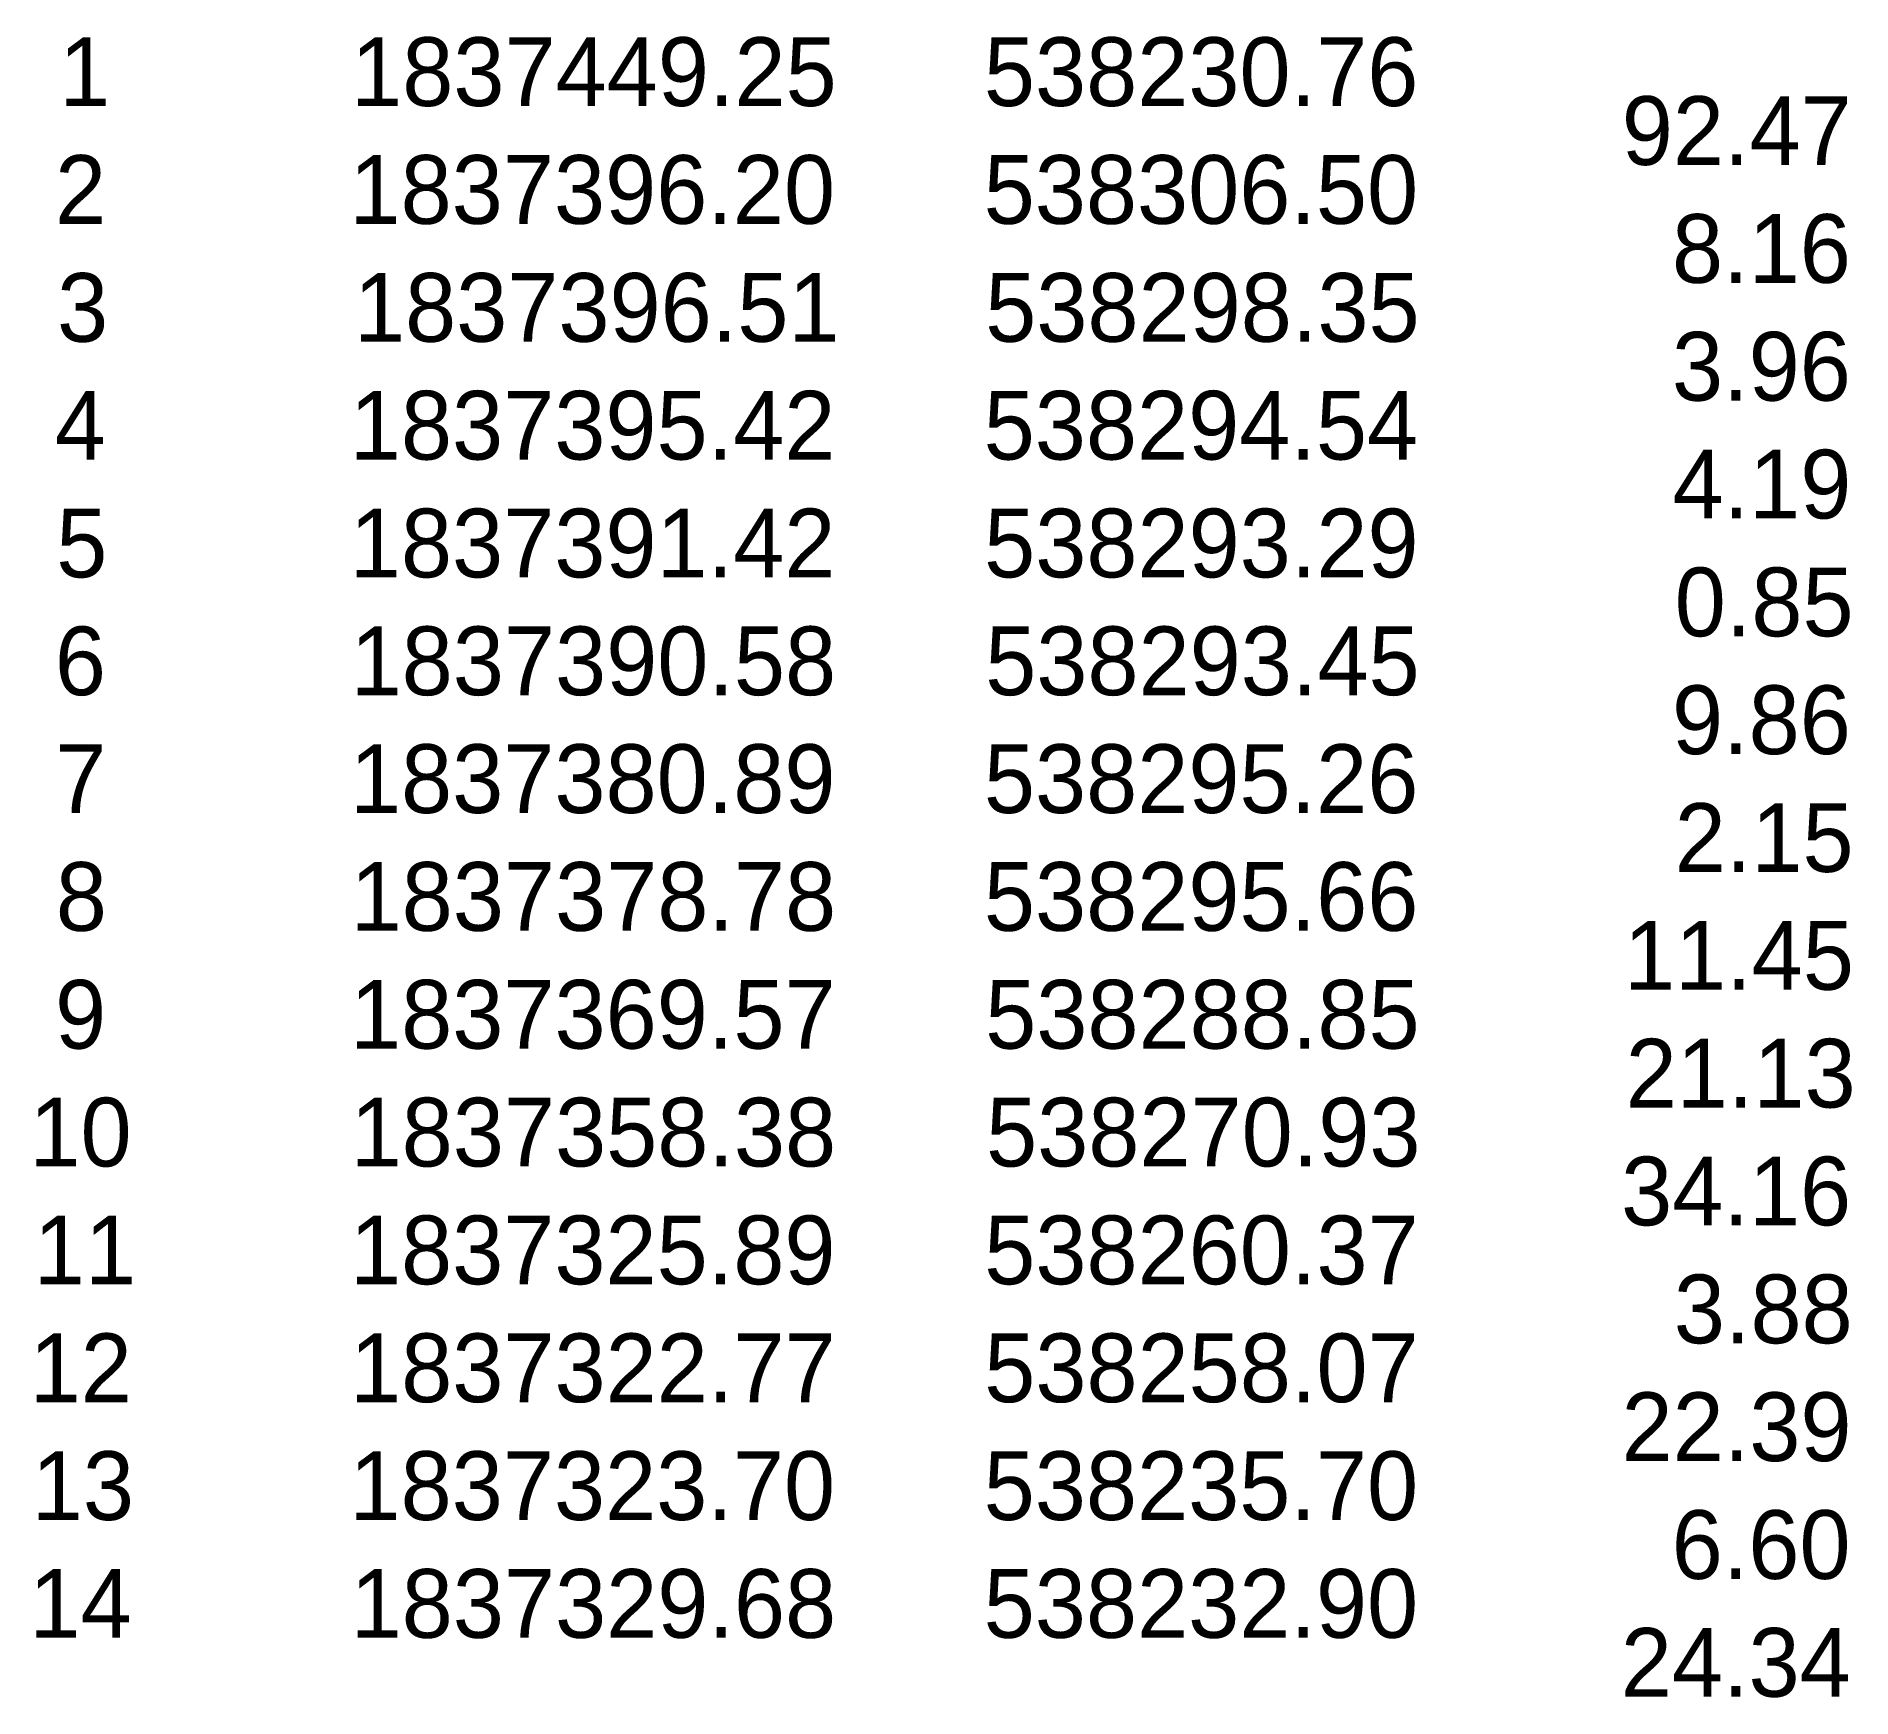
# Model space of a CAD drawing. Extents: x 538106 to 1533003, y 1837169 to 5161138.
# Drawn here: x 1532835.6 to 1533002.7, y 5160985.3 to 5161138.2 of the extents above.
import ezdxf

# ---------------------------------------------------------------- set-up
doc = ezdxf.new("R2010")
doc.units = 0
doc.layers.add('Level 53', color=7, linetype='Continuous')

msp = doc.modelspace()

# ---------------------------------------------------------------- texts
at = {"layer": 'Level 53'}
for s, height, p in [('1', 6.32, (1532837.75, 5161131.78)), ('1837449.25', 6.324, (1532864.61, 5161131.78)), ('538230.76', 6.324, (1532922.83, 5161131.78)), ('92.47', 6.324, (1532981.52, 5161126.36)), ('2', 6.32, (1532837.37, 5161120.94)), ('1837396.20', 6.324, (1532864.46, 5161120.94)), ('538306.50', 6.324, (1532922.81, 5161120.94)), ('8.16', 6.324, (1532986.14, 5161115.51)), ('3', 6.32, (1532837.56, 5161110.09)), ('1837396.51', 6.324, (1532864.87, 5161110.09)), ('538298.35', 6.324, (1532922.95, 5161110.09)), ('3.96', 6.324, (1532986.14, 5161104.67)), ('4', 6.32, (1532837.34, 5161099.25)), ('1837395.42', 6.324, (1532864.49, 5161099.25)), ('538294.54', 6.324, (1532922.81, 5161099.25)), ('4.19', 6.324, (1532986.18, 5161093.83)), ('5', 6.32, (1532837.48, 5161088.41)), ('1837391.42', 6.324, (1532864.49, 5161088.41)), ('538293.29', 6.324, (1532922.85, 5161088.41)), ('0.85', 6.324, (1532986.39, 5161082.99)), ('6', 6.32, (1532837.35, 5161077.57)), ('1837390.58', 6.324, (1532864.56, 5161077.57)), ('538293.45', 6.324, (1532922.95, 5161077.57)), ('9.86', 6.324, (1532986.14, 5161072.15)), ('7', 6.32, (1532837.38, 5161066.73)), ('1837380.89', 6.324, (1532864.5, 5161066.73)), ('538295.26', 6.324, (1532922.83, 5161066.73)), ('2.15', 6.324, (1532986.39, 5161061.31)), ('8', 6.32, (1532837.44, 5161055.89)), ('1837378.78', 6.324, (1532864.56, 5161055.89)), ('538295.66', 6.324, (1532922.83, 5161055.89)), ('11.45', 6.324, (1532981.72, 5161050.47)), ('9', 6.32, (1532837.37, 5161045.05)), ('1837369.57', 6.324, (1532864.51, 5161045.05)), ('538288.85', 6.324, (1532922.95, 5161045.05)), ('21.13', 6.324, (1532981.88, 5161039.63)), ('10', 6.324, (1532835.01, 5161034.21)), ('1837358.38', 6.324, (1532864.56, 5161034.21)), ('538270.93', 6.324, (1532923.03, 5161034.21)), ('34.16', 6.324, (1532981.46, 5161028.79)), ('11', 6.324, (1532835.41, 5161023.37)), ('1837325.89', 6.324, (1532864.5, 5161023.37)), ('538260.37', 6.324, (1532922.86, 5161023.37)), ('3.88', 6.324, (1532986.31, 5161017.94)), ('12', 6.324, (1532835.03, 5161012.52)), ('1837322.77', 6.324, (1532864.51, 5161012.52)), ('538258.07', 6.324, (1532922.86, 5161012.52)), ('22.39', 6.324, (1532981.5, 5161007.1)), ('13', 6.324, (1532835.23, 5161001.68)), ('1837323.70', 6.324, (1532864.46, 5161001.68)), ('538235.70', 6.324, (1532922.81, 5161001.68)), ('6.60', 6.324, (1532986.11, 5160996.26)), ('14', 6.324, (1532835, 5160990.84)), ('1837329.68', 6.324, (1532864.56, 5160990.84)), ('538232.90', 6.324, (1532922.81, 5160990.84)), ('24.34', 6.324, (1532981.43, 5160985.42))]:
    msp.add_text(s, height=height, dxfattribs=at).set_placement(p)

doc.saveas('drawing.dxf')
